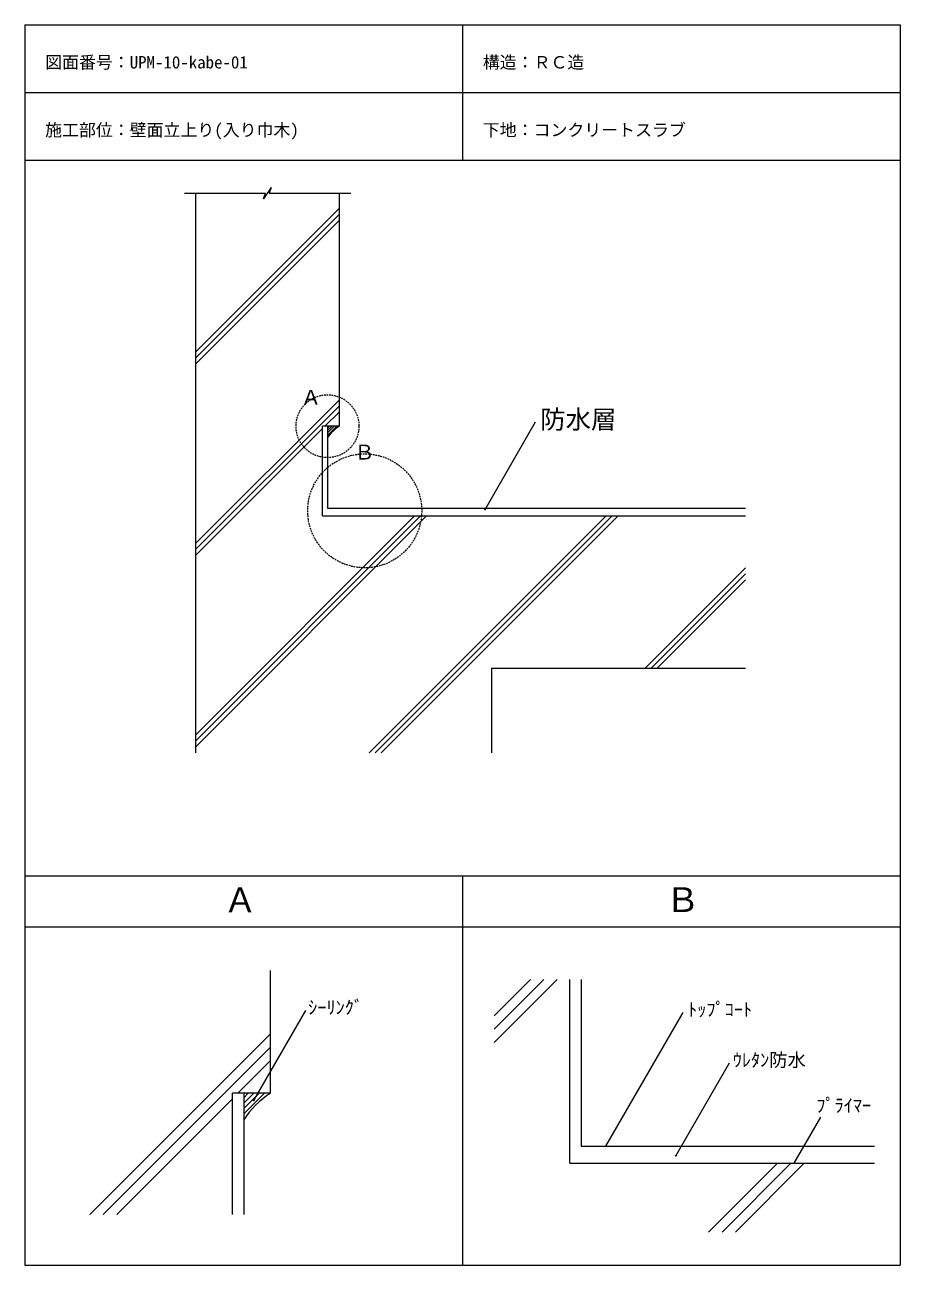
# Model space of a CAD drawing. Units: millimetres, scale not verified. Extents: x -517 to 518, y -673 to 792.
import ezdxf
from ezdxf.enums import TextEntityAlignment as Align

# ---------------------------------------------------------------- set-up
doc = ezdxf.new("R2010")
doc.units = ezdxf.units.MM
doc.header["$PDMODE"] = 32
doc.header["$PDSIZE"] = 0.8
doc.linetypes.add('DASHED2', pattern=[3, 2, -1])
doc.layers.add('0-0', color=7, linetype='Continuous', lineweight=13)
doc.styles.add('ＭＳ ゴシック', font='')
doc.styles.get('ＭＳ ゴシック').set_extended_font_data('MS Gothic')

msp = doc.modelspace()

# ---------------------------------------------------------------- linework, layer by layer
at = {"layer": '0-0'}
for p, q in [((-516.864, 792.357), (-516.864, -673.469)), ((-516.864, 792.357), (517.853, 792.357)), ((0.494, 792.357), (0.494, 632.357)), ((517.853, 792.357), (517.853, -673.469)), ((-516.864, 712.357), (517.853, 712.357)), ((-516.864, 632.357), (517.853, 632.357)), ((-328.223, 593.433), (-232.368, 593.433)), ((-315.075, 593.433), (-315.075, -68.008)), ((-225.576, 599.986), (-234.753, 586.879)), ((-234.753, 586.879), (-232.368, 593.433)), ((-225.576, 599.986), (-227.961, 593.433)), ((-227.961, 593.433), (-131.565, 593.433)), ((-145.075, 317.992), (-145.075, 593.433)), ((-315.075, 405.541), (-145.075, 575.541)), ((-315.075, 398.47), (-145.075, 568.47)), ((-315.075, 391.399), (-145.075, 561.399)), ((-315.075, 179.267), (-145.075, 349.267)), ((-315.075, 172.196), (-145.075, 342.196)), ((-162.207, 317.992), (-145.075, 335.125)), ((27.173, 219.492), (86.931, 322.996)), ((-315.075, 165.125), (-165.075, 315.125)), ((-145.075, 317.992), (-165.075, 317.992)), ((-165.075, 211.992), (-165.075, 317.992)), ((-315.075, -61.149), (-41.933, 211.992)), ((-315.075, -54.078), (-49.004, 211.992)), ((-315.075, -47.007), (-56.075, 211.992)), ((-165.075, 211.992), (334.925, 211.992)), ((-109.801, -68.008), (170.199, 211.992)), ((-102.73, -68.008), (177.27, 211.992)), ((-95.659, -68.008), (184.341, 211.992)), ((216.473, 31.992), (334.925, 150.445)), ((223.544, 31.992), (334.925, 143.374)), ((230.615, 31.992), (334.925, 136.302)), ((34.925, 31.992), (334.925, 31.992)), ((34.925, 31.992), (34.925, -68.008)), ((-516.864, -213.469), (517.853, -213.469)), ((0.494, -213.469), (0.494, -673.469)), ((-516.864, -273.469), (517.853, -273.469)), ((-226.48, -470.26), (-226.48, -325.344)), ((37.984, -410.433), (112.507, -335.909)), ((37.984, -394.523), (96.598, -335.909)), ((37.984, -378.613), (80.688, -335.909)), ((127.405, -553.06), (127.405, -335.909)), ((-246.202, -479.013), (-184.639, -372.382)), ((169.912, -532.81), (261.169, -374.749)), ((-439.994, -613.406), (-226.48, -399.891)), ((-424.085, -613.406), (-226.48, -415.801)), ((-265.029, -470.26), (-226.48, -431.711)), ((252.577, -544.053), (315.99, -434.219)), ((-408.175, -613.406), (-271.48, -476.711)), ((-226.48, -470.26), (-271.48, -470.26)), ((-271.48, -613.406), (-271.48, -470.26)), ((392.64, -553.06), (424.005, -498.735)), ((127.405, -553.06), (487.577, -553.06)), ((291.436, -634.278), (372.654, -553.06)), ((307.346, -634.278), (388.563, -553.06)), ((323.256, -634.278), (404.473, -553.06)), ((-516.864, -673.469), (517.853, -673.469))]:
    msp.add_line(p, q, dxfattribs=at)
at = {"layer": '0-0', "color": 2}
for p, q in [((-159.075, 307.153), (-148.235, 317.992)), ((-159.075, 309.982), (-151.064, 317.992)), ((-159.075, 312.81), (-153.892, 317.992)), ((-159.075, 315.638), (-156.721, 317.992)), ((-145.986, 317.413), (-145.407, 317.992)), ((-159.075, 304.325), (-158.496, 304.904)), ((-257.98, -494.648), (-233.592, -470.26)), ((-257.98, -488.284), (-239.956, -470.26)), ((-257.98, -481.92), (-246.32, -470.26)), ((-257.98, -475.556), (-252.684, -470.26)), ((-228.531, -471.562), (-227.228, -470.26)), ((-257.98, -501.012), (-256.678, -499.709))]:
    msp.add_line(p, q, dxfattribs=at)
at = {"layer": '0-0', "color": 4}
msp.add_line((-257.98, -470.26), (-257.98, -613.406), dxfattribs=at)
for points in [[(-159.075, 317.992), (-159.075, 220.992), (334.925, 220.992)], [(140.905, -335.909), (140.905, -532.81), (487.577, -532.81)]]:
    msp.add_lwpolyline(points, dxfattribs=at)
at = {"layer": '0-0', "color": 1, "linetype": 'DASHED2'}
for centre, radius in [((-159.075, 317.992), 37.147), ((-115.075, 217.992), 67.35)]:
    msp.add_circle(centre, radius, dxfattribs=at)
at = {"layer": '0-0', "color": 2}
for centre, radius in [((-122.446, 281.364), 43.054), ((-175.567, -552.673), 96.872)]:
    msp.add_arc(centre, radius, 121.70697, 148.29303, dxfattribs=at)
at = {"layer": '0-0'}
for p in [(27.173, 219.492), (-246.202, -479.013), (169.912, -532.81), (252.577, -544.053), (392.64, -553.06)]:
    msp.add_point(p, dxfattribs=at)

# ---------------------------------------------------------------- texts
at = {"layer": '0-0', "style": 'ＭＳ ゴシック'}
for s, height, p in [('図面番号：UPM-10-kabe-01', 14.66, (-492.864, 736.357)), ('構造：ＲＣ造', 14.66, (24.494, 736.357)), ('施工部位：壁面立上り(入り巾木)', 14.66, (-492.864, 656.357)), ('下地：コンクリートスラブ', 14.66, (24.494, 656.357)), ('Ａ', 17.6, (-190.637, 338.044)), ('防水層', 21.99, (92.394, 308.425)), ('Ｂ', 17.6, (-127.366, 273.304)), ('Ａ', 29.33, (-282.268, -265.32)), ('Ｂ', 29.33, (240.689, -264.973)), ('ｼｰﾘﾝｸﾞ', 15.85, (-181.915, -381.474)), ('ﾄｯﾌﾟｺｰﾄ', 15.85, (267.136, -383.902)), ('ｳﾚﾀﾝ防水', 15.85, (319.851, -443.645)), ('ﾌﾟﾗｲﾏｰ', 15.85, (418.6, -497.375))]:
    msp.add_text(s, height=height, dxfattribs=at).set_placement(p, align=Align.BOTTOM_LEFT)

doc.saveas('drawing.dxf')
